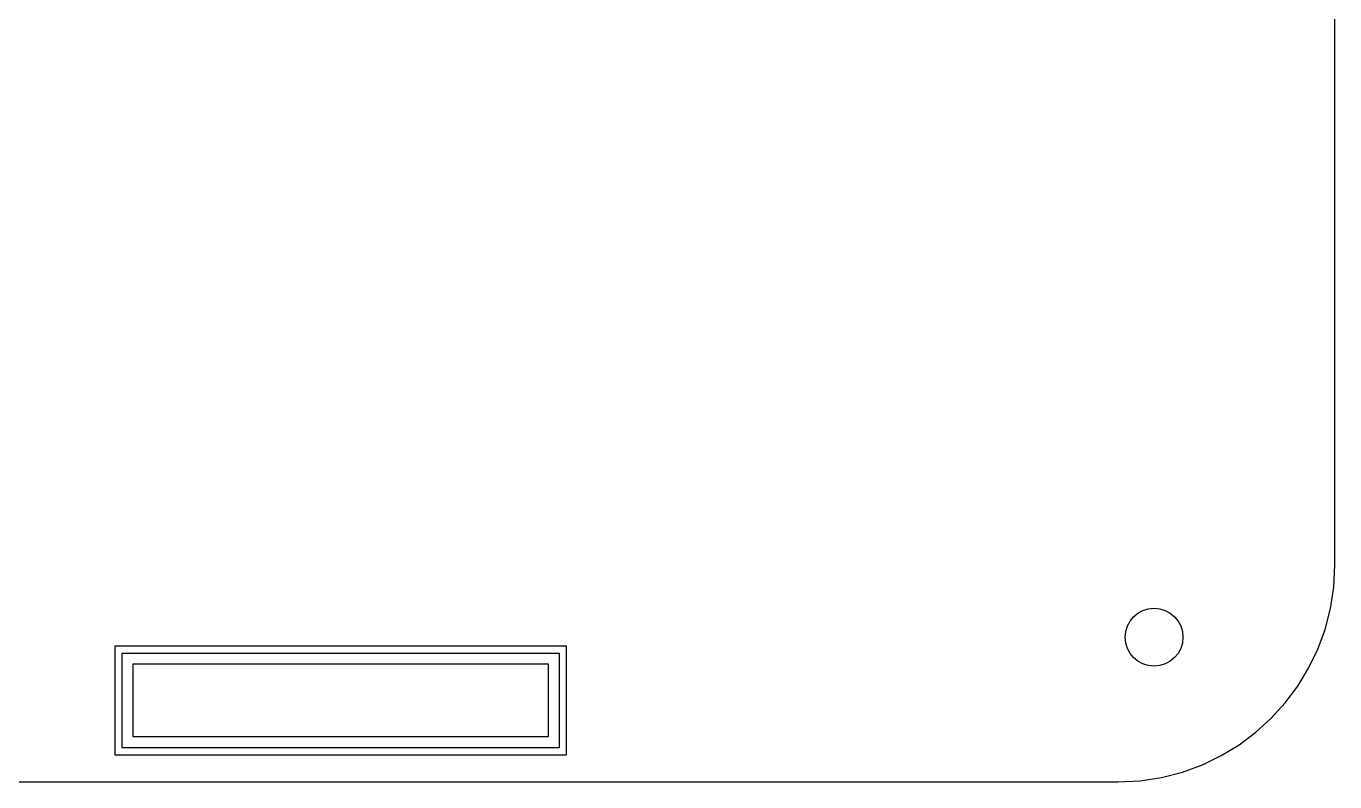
# Model space of a CAD drawing. Extents: x -115 to 95, y -60 to 60.
# Drawn here: x 22.6 to 95, y -60 to -18.2 of the extents above; entities that cross this region are included whole.
import ezdxf

# ---------------------------------------------------------------- set-up
doc = ezdxf.new("R2010")
doc.units = 0
doc.layers.add('CUT', color=1, linetype='Continuous')
doc.layers.add('ENGRAVE', color=5, linetype='Continuous')

msp = doc.modelspace()

# ---------------------------------------------------------------- linework, layer by layer
at = {"layer": 'CUT', "color": 1}
msp.add_lwpolyline([(-103, -60), (83, -60), (84.227, -59.938), (85.418, -59.756), (86.568, -59.461), (87.671, -59.057), (88.72, -58.552), (89.709, -57.951), (90.633, -57.26), (91.485, -56.485), (92.26, -55.633), (92.951, -54.709), (93.552, -53.72), (94.057, -52.671), (94.461, -51.568), (94.756, -50.418), (94.938, -49.227), (95, -48), (95, 48)], dxfattribs=at)
msp.add_circle((85, -52), 1.6, dxfattribs=at)
at = {"layer": 'ENGRAVE', "color": 5}
for points in [[(52.5, -52.5), (27.5, -52.5), (27.5, -58.5), (52.5, -58.5), (52.5, -52.5)], [(52.1, -52.9), (27.9, -52.9), (27.9, -58.1), (52.1, -58.1), (52.1, -52.9)]]:
    msp.add_lwpolyline(points, close=True, dxfattribs=at)
for points in [[(51.5, -53.5), (28.5, -53.5)], [(28.5, -53.5), (28.5, -57.5)], [(51.5, -57.5), (51.5, -53.5)], [(28.5, -57.5), (51.5, -57.5)]]:
    msp.add_lwpolyline(points, dxfattribs=at)

doc.saveas('drawing.dxf')
